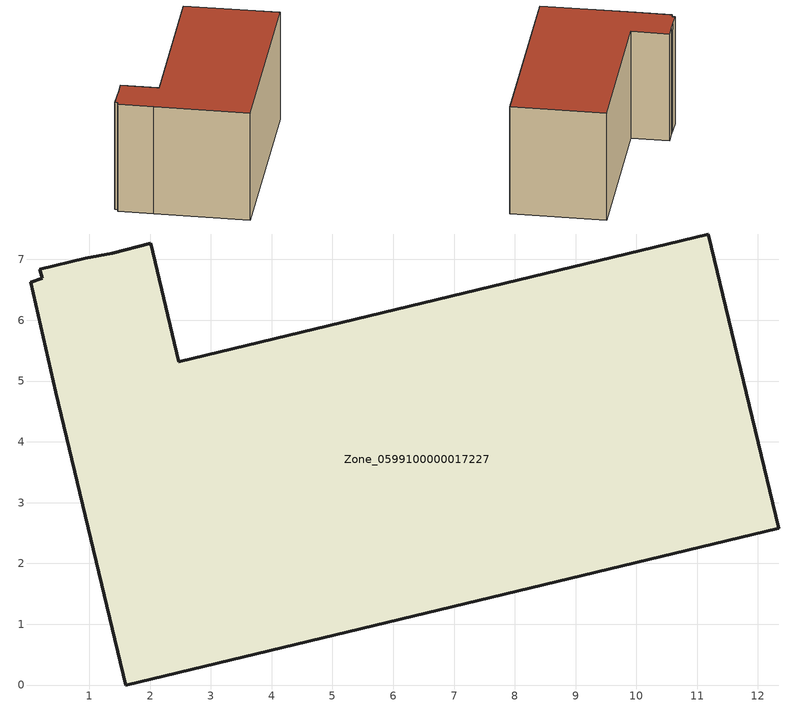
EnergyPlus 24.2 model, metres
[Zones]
Zone_0599100000017227
 floor ground (C_G): 0.45,4.82 0.04,6.62 0.22,6.69 0.19,6.84 0.93,7.02 1.38,7.1 2.01,7.27 2.47,5.32 11.18,7.42 12.34,2.58 1.6,0 z0
 wall outside (C_F): 1.38,7.1 0.93,7.02 0.19,6.84 0.22,6.69 0.04,6.62 0.45,4.82 1.6,0 12.34,2.58 11.18,7.42 2.47,5.32 2.01,7.27 1.38,7.1 z0:6.14
 roof outside (C_R): 0.04,6.62 0.45,4.82 1.6,0 12.34,2.58 11.18,7.42 2.47,5.32 2.01,7.27 1.38,7.1 0.93,7.02 0.19,6.84 0.22,6.69 z6.14
[BUILDING]
Pand.0599100000017227: North Axis=0; Terrain=City; Loads Convergence Tolerance Value=0.04; Temperature Convergence Tolerance Value=0.4; Solar Distribution=FullExterior; Maximum Number of Warmup Days=25; Minimum Number of Warmup Days=1
[Site:Location]
Rotterdam.The.Hague.AP_ZH_NLD Design_Conditions: Latitude=51.96; Longitude=4.45; Time Zone=1; Elevation=-4.5
[SITE:GROUNDTEMPERATURE:BUILDINGSURFACE]
18, 18, 18, 18, 18, 18, 18, 18, 18, 18, 18, 18
[MATERIAL] Thermal Absorptance=0.9; Solar Absorptance=0.7; Visible Absorptance=0.7
Name | Roughness | Thickness | Conductivity | Density | Specific Heat
G.TC.1975-1991 | MediumSmooth | 0.15 | 0.288461 | 540 | 1210
F.TC.1975-1991 | Rough | 0.3 | 0.230769 | 1920 | 840
R.TC.1975-1991 | MediumRough | 0.2 | 0.153846 | 1500 | 1000
[CONSTRUCTION]
C_G: G.TC.1975-1991
C_F: F.TC.1975-1991
C_R: R.TC.1975-1991
[ZONE]
Zone_0599100000017227: Type=1; Multiplier=1; Ceiling Height=Autocalculate; Volume=Autocalculate; Floor Area=autocalculate; Part of Total Floor Area=Yes
[ZONEINFILTRATION:DESIGNFLOWRATE]
Infil_Zone_0599100000017227: Zone or ZoneList or Space or SpaceList=Zone_0599100000017227; Schedule=AlwaysOn; Design Flow Rate Calculation Method=Flow/Area; Flow Rate per Floor Area=0.003; Constant Term Coefficient=1; Temperature Term Coefficient=0; Velocity Term Coefficient=0; Velocity Squared Term Coefficient=0
[HVACTEMPLATE:ZONE:IDEALLOADSAIRSYSTEM]
Zone_0599100000017227: Maximum Heating Supply Air Temperature=50; Minimum Cooling Supply Air Temperature=13; Maximum Heating Supply Air Humidity Ratio=0.0156; Minimum Cooling Supply Air Humidity Ratio=0.0077; Heating Limit=NoLimit; Cooling Limit=NoLimit; Dehumidification Control Type=ConstantSensibleHeatRatio; Cooling Sensible Heat Ratio=0.7; Dehumidification Setpoint=60; Humidification Control Type=None; Humidification Setpoint=30; Outdoor Air Method=None; Outdoor Air Flow Rate per Person=0.00944; Outdoor Air Flow Rate per Zone Floor Area=0; Outdoor Air Flow Rate per Zone=0; Demand Controlled Ventilation Type=None; Outdoor Air Economizer Type=NoEconomizer; Heat Recovery Type=None; Sensible Heat Recovery Effectiveness=0.7; Latent Heat Recovery Effectiveness=0.65
[ZONECONTROL:THERMOSTAT]
ThermostatControl_Zone_0599100000017227: Zone or ZoneList=Zone_0599100000017227; Control Type Schedule=DualSetpointControlType; Control 1=Thermostat_Zone_0599100000017227; Temperature Difference Between Cutout And Setpoint=0
[THERMOSTATSETPOINT:DUALSETPOINT]
Thermostat_Zone_0599100000017227: Heating Setpoint Temperature Schedule=HeatingSetpoint_Zone_0599100000017227; Cooling Setpoint Temperature Schedule=CoolingSetpoint_Zone_0599100000017227
[SCHEDULE:COMPACT]
HeatingSetpoint_Zone_0599100000017227: Through: 12/31, For: AllDays, Until: 24:00, 21
CoolingSetpoint_Zone_0599100000017227: Through: 12/31, For: AllDays, Until: 24:00, 24
DualSetpointControlType: Through: 12/31, For: AllDays, Until: 24:00, 4
AlwaysOn: Through: 12/31, For: AllDays, Until: 24:00, 1
